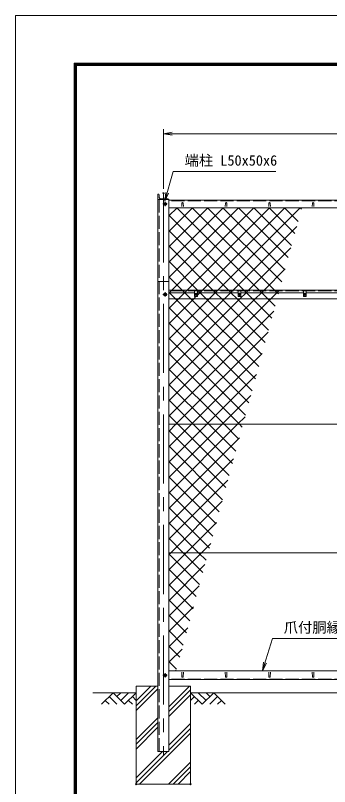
# Model space of a CAD drawing. Units: millimetres, scale not verified. Extents: x -4200 to 4200, y -2970 to 2970.
# Drawn here: x -4200 to -2756, y -573 to 2970 of the extents above; entities that cross this region are included whole.
import ezdxf
from ezdxf.enums import TextEntityAlignment as Align

# ---------------------------------------------------------------- set-up
doc = ezdxf.new("R2010")
doc.units = ezdxf.units.MM
doc.header["$LTSCALE"] = 10
doc.header["$PDMODE"] = 32
doc.header["$PDSIZE"] = 5
doc.linetypes.add('DASHED', pattern=[7.5, 6, -1.5])
doc.linetypes.add('USER1', pattern=[50.8, 31.75, -6.35, 6.35, -6.35])
for name, color, linetype, lineweight in [('0-0_D-STR1', 1, 'Continuous', 18), ('0-1_D-BMK', 2, 'USER1', 13), ('0-2_D-STR-DIM', 7, 'Continuous', 13), ('0-3_D-STR3', 3, 'Continuous', 13), ('0-4_D-BGD', 7, 'Continuous', 18), ('0-5_D-STR4', 7, 'Continuous', 18), ('0-6_D-DCR-HCH', 7, 'Continuous', 13), ('0-7_0', 7, 'Continuous', 18), ('0-A_D-STR2', 7, 'Continuous', 13), ('0-B_D-STR-TXT', 7, 'Continuous', 13), ('0-C_D-TTL', 7, 'Continuous', 18)]:
    doc.layers.add(name, color=color, linetype=linetype, lineweight=lineweight)
doc.layers.add('0-8_Defpoints', color=7, linetype='Continuous')
doc.styles.add('ＭＳ ゴシック', font='')
doc.styles.get('ＭＳ ゴシック').set_extended_font_data('MS Gothic')

# ---------------------------------------------------------------- blocks, each defined once
blk = doc.blocks.new('_Open')
at = {"layer": '0-7_0'}
blk.add_line((-10, 1.667), (0, 0), dxfattribs=at)
blk.add_lwpolyline([(-10, -1.667), (0, 0), (-10, 0)], dxfattribs=at)

msp = doc.modelspace()

# ---------------------------------------------------------------- linework, layer by layer
at = {"layer": '0-0_D-STR1'}
for p, q in [((-3544.9, 2149.37), (-3543.4, 2149.37)), ((-3544.9, 2149.37), (-3544.9, 2124.37)), ((-3538.9, 2144.87), (-3538.9, 2133.87)), ((-3532.4, 2127.37), (-3499.4, 2127.37)), ((-3544.9, 2124.37), (-3544.9, -411.84)), ((-3544.9, 2124.37), (-3494.9, 2124.37)), ((-3494.9, -411.84), (-3494.9, 2124.37)), ((-1547.9, 2120.99), (-3494.9, 2120.99)), ((-3434.9, 2107.86), (-3435.65, 2091.72)), ((-3428.9, 2107.86), (-3428.15, 2091.72)), ((-3234.9, 2107.86), (-3235.65, 2091.72)), ((-3228.9, 2107.86), (-3228.15, 2091.72)), ((-3034.9, 2107.86), (-3035.65, 2091.72)), ((-3028.9, 2107.86), (-3028.15, 2091.72)), ((-2834.9, 2107.86), (-2835.65, 2091.72)), ((-2828.9, 2107.86), (-2828.15, 2091.72)), ((-1547.9, 2086.34), (-3494.9, 2086.34)), ((-3544.9, 1748.16), (-3494.9, 1748.16)), ((-1547.9, 1708.16), (-3494.9, 1708.16)), ((-3494.9, 1668.16), (-1547.9, 1668.16)), ((-3494.9, -41.84), (-1547.9, -41.84)), ((-3434.9, -68.71), (-3435.65, -47.21)), ((-3428.9, -68.71), (-3428.15, -47.21)), ((-3234.9, -68.71), (-3235.65, -47.21)), ((-3228.9, -68.71), (-3228.15, -47.21)), ((-3034.9, -68.71), (-3035.65, -47.21)), ((-3028.9, -68.71), (-3028.15, -47.21)), ((-2834.9, -68.71), (-2835.65, -47.21)), ((-2828.9, -68.71), (-2828.15, -47.21)), ((-1547.9, -81.84), (-3494.9, -81.84)), ((-3544.9, -411.84), (-3494.9, -411.84))]:
    msp.add_line(p, q, dxfattribs=at)
at = {"layer": '0-0_D-STR1', "linetype": 'DASHED'}
for p, q in [((-3538.9, 2124.37), (-3538.9, -411.84)), ((-1547.9, 2118.39), (-3494.9, 2118.39)), ((-1547.9, 1705.16), (-3494.9, 1705.16)), ((-1547.9, -78.84), (-3494.9, -78.84))]:
    msp.add_line(p, q, dxfattribs=at)
at = {"layer": '0-0_D-STR1'}
for centre, radius, start, end in [((-3543.4, 2144.87), 4.5, 0, 90), ((-3532.4, 2133.87), 6.5, 180, 270), ((-3499.63, 2122.16), 5.22, 25.12012, 87.49975), ((-3431.9, 2106.61), 3.25, 22.61986, 157.38014), ((-3231.9, 2106.61), 3.25, 22.61986, 157.38014), ((-3031.9, 2106.61), 3.25, 22.61986, 157.38014), ((-2831.9, 2106.61), 3.25, 22.61986, 157.38014), ((-3431.9, -67.46), 3.25, 202.61986, 337.38014), ((-3231.9, -67.46), 3.25, 202.61986, 337.38014), ((-3031.9, -67.46), 3.25, 202.61986, 337.38014), ((-2831.9, -67.46), 3.25, 202.61986, 337.38014)]:
    msp.add_arc(centre, radius, start, end, dxfattribs=at)
at = {"layer": '0-1_D-BMK'}
for p, q in [((-3519.9, 2152.87), (-3519.9, -426.84)), ((-3501.9, 2103.66), (-3521.9, 2103.66)), ((-3511.9, 2113.66), (-3511.9, 2093.66)), ((-3501.9, 1688.16), (-3521.9, 1688.16)), ((-3511.9, 1698.16), (-3511.9, 1678.16)), ((-3377.34, 1688.16), (-3362.46, 1688.16)), ((-3369.9, 1695.6), (-3369.9, 1680.72)), ((-3177.34, 1688.16), (-3162.46, 1688.16)), ((-3169.9, 1695.6), (-3169.9, 1680.72)), ((-2877.34, 1688.16), (-2862.46, 1688.16)), ((-2869.9, 1695.6), (-2869.9, 1680.72)), ((-3501.9, -61.84), (-3521.9, -61.84)), ((-3511.9, -51.84), (-3511.9, -71.84))]:
    msp.add_line(p, q, dxfattribs=at)
at = {"layer": '0-2_D-STR-DIM'}
for p, q in [((-3519.9, 2172.87), (-3519.9, 2446.66)), ((-3519.9, 2426.66), (-1519.9, 2426.66))]:
    msp.add_line(p, q, dxfattribs=at)
at = {"layer": '0-3_D-STR3'}
for p, q in [((-3376.4, 1696.16), (-3494.9, 1696.16)), ((-3371.73, 1688.55), (-3373.25, 1688.53)), ((-3373.25, 1688.53), (-3373.25, 1687.8)), ((-3373.25, 1688.53), (-3373.25, 1687.8)), ((-3371.73, 1687.77), (-3373.25, 1687.8)), ((-3370.8, 1689.03), (-3371.73, 1688.55)), ((-3370.8, 1687.3), (-3371.73, 1687.77)), ((-3370.78, 1689.04), (-3370.29, 1689.97)), ((-3370.78, 1687.28), (-3370.29, 1686.36)), ((-3370.26, 1691.51), (-3370.29, 1689.97)), ((-3370.29, 1691.51), (-3369.53, 1691.51)), ((-3370.26, 1684.81), (-3370.29, 1686.36)), ((-3370.26, 1684.81), (-3369.53, 1684.81)), ((-3369.53, 1691.51), (-3369.5, 1689.97)), ((-3369.53, 1684.81), (-3369.5, 1686.36)), ((-3369.01, 1689.04), (-3369.5, 1689.97)), ((-3369.01, 1687.28), (-3369.5, 1686.36)), ((-3369, 1689.03), (-3368.07, 1688.55)), ((-3369, 1687.3), (-3368.07, 1687.77)), ((-3368.07, 1687.77), (-3366.55, 1687.8)), ((-3176.4, 1696.16), (-3363.4, 1696.16)), ((-3171.73, 1688.55), (-3173.25, 1688.53)), ((-3173.25, 1688.53), (-3173.25, 1687.8)), ((-3173.25, 1688.53), (-3173.25, 1687.8)), ((-3171.73, 1687.77), (-3173.25, 1687.8)), ((-3170.8, 1689.03), (-3171.73, 1688.55)), ((-3170.8, 1687.3), (-3171.73, 1687.77)), ((-3170.78, 1689.04), (-3170.29, 1689.97)), ((-3170.78, 1687.28), (-3170.29, 1686.36)), ((-3170.26, 1691.51), (-3170.29, 1689.97)), ((-3170.29, 1691.51), (-3169.53, 1691.51)), ((-3170.26, 1684.81), (-3170.29, 1686.36)), ((-3170.26, 1684.81), (-3169.53, 1684.81)), ((-3169.53, 1691.51), (-3169.5, 1689.97)), ((-3169.53, 1684.81), (-3169.5, 1686.36)), ((-3169.01, 1689.04), (-3169.5, 1689.97)), ((-3169.01, 1687.28), (-3169.5, 1686.36)), ((-3169, 1689.03), (-3168.07, 1688.55)), ((-3169, 1687.3), (-3168.07, 1687.77)), ((-3168.07, 1687.77), (-3166.55, 1687.8)), ((-2876.4, 1696.16), (-3163.4, 1696.16)), ((-2871.73, 1688.55), (-2873.25, 1688.53)), ((-2873.25, 1688.53), (-2873.25, 1687.8)), ((-2873.25, 1688.53), (-2873.25, 1687.8)), ((-2871.73, 1687.77), (-2873.25, 1687.8)), ((-2870.8, 1689.03), (-2871.73, 1688.55)), ((-2870.8, 1687.3), (-2871.73, 1687.77)), ((-2870.78, 1689.04), (-2870.29, 1689.97)), ((-2870.78, 1687.28), (-2870.29, 1686.36)), ((-2870.26, 1691.51), (-2870.29, 1689.97)), ((-2870.29, 1691.51), (-2869.53, 1691.51)), ((-2870.26, 1684.81), (-2870.29, 1686.36)), ((-2870.26, 1684.81), (-2869.53, 1684.81)), ((-2869.53, 1691.51), (-2869.5, 1689.97)), ((-2869.53, 1684.81), (-2869.5, 1686.36)), ((-2869.01, 1689.04), (-2869.5, 1689.97)), ((-2869.01, 1687.28), (-2869.5, 1686.36)), ((-2869, 1689.03), (-2868.07, 1688.55)), ((-2869, 1687.3), (-2868.07, 1687.77)), ((-2868.07, 1687.77), (-2866.55, 1687.8)), ((-2576.4, 1696.16), (-2863.4, 1696.16)), ((-1547.9, 1091.41), (-3494.9, 1091.41)), ((-1547.9, 501.41), (-3494.9, 501.41))]:
    msp.add_line(p, q, dxfattribs=at)
for points in [[(-3505.4, 2107.42), (-3511.9, 2111.17), (-3518.4, 2107.42), (-3518.4, 2099.91), (-3511.9, 2096.16), (-3505.4, 2099.91)], [(-3376.4, 1704.16), (-3363.4, 1704.16), (-3363.4, 1678.16), (-3376.4, 1678.16)], [(-3176.4, 1704.16), (-3163.4, 1704.16), (-3163.4, 1678.16), (-3176.4, 1678.16)], [(-2876.4, 1704.16), (-2863.4, 1704.16), (-2863.4, 1678.16), (-2876.4, 1678.16)], [(-3505.4, 1691.91), (-3511.9, 1695.67), (-3518.4, 1691.91), (-3518.4, 1684.41), (-3511.9, 1680.66), (-3505.4, 1684.41)], [(-3505.4, -58.09), (-3511.9, -54.33), (-3518.4, -58.09), (-3518.4, -65.59), (-3511.9, -69.34), (-3505.4, -65.59)]]:
    msp.add_lwpolyline(points, close=True, dxfattribs=at)
for points in [[(-3368.07, 1688.55), (-3366.55, 1688.53), (-3366.55, 1687.8)], [(-3168.07, 1688.55), (-3166.55, 1688.53), (-3166.55, 1687.8)], [(-2868.07, 1688.55), (-2866.55, 1688.53), (-2866.55, 1687.8)]]:
    msp.add_lwpolyline(points, dxfattribs=at)
for centre, radius in [((-3511.9, 2103.66), 6.25), ((-3511.9, 1688.16), 6.25), ((-3369.9, 1688.16), 5.25), ((-3169.9, 1688.16), 5.25), ((-2869.9, 1688.16), 5.25), ((-3511.9, -61.84), 6.25)]:
    msp.add_circle(centre, radius, dxfattribs=at)
at = {"layer": '0-4_D-BGD'}
for p, q in [((-3644.9, -141.84), (-3844.9, -141.84)), ((-1644.9, -141.84), (-3394.9, -141.84))]:
    msp.add_line(p, q, dxfattribs=at)
at = {"layer": '0-5_D-STR4'}
for p, q in [((-3644.9, -111.84), (-3644.9, -561.84)), ((-3544.9, -111.84), (-3644.9, -111.84)), ((-3394.9, -111.84), (-3494.9, -111.84)), ((-3394.9, -111.84), (-3394.9, -561.84)), ((-3394.9, -561.84), (-3644.9, -561.84))]:
    msp.add_line(p, q, dxfattribs=at)
at = {"layer": '0-6_D-DCR-HCH'}
for p, q in [((-3644.9, -201.98), (-3554.75, -111.84)), ((-3644.9, -179.89), (-3576.85, -111.84)), ((-3644.9, -224.08), (-3544.9, -124.08)), ((-3494.9, -206.66), (-3400.07, -111.84)), ((-3494.9, -228.76), (-3394.9, -128.76)), ((-3751.32, -141.84), (-3804.53, -195.05)), ((-3769.06, -159.58), (-3733.42, -195.05)), ((-3751.32, -141.84), (-3698.11, -195.05)), ((-3733.58, -159.58), (-3715.85, -141.84)), ((-3715.85, -177.31), (-3680.37, -141.84)), ((-3698.11, -195.05), (-3644.9, -141.84)), ((-3662.63, -159.58), (-3644.9, -177.23)), ((-3494.9, -250.86), (-3394.9, -150.86)), ((-3341.69, -195.05), (-3394.9, -141.84)), ((-3377.16, -159.58), (-3394.9, -177.23)), ((-3323.95, -177.31), (-3359.42, -141.84)), ((-3288.47, -141.84), (-3341.69, -195.05)), ((-3306.12, -159.67), (-3323.95, -141.84)), ((-3270.74, -159.58), (-3306.37, -195.05)), ((-3288.47, -141.84), (-3235.26, -195.05)), ((-3786.8, -177.31), (-3768.98, -195.05)), ((-3680.37, -177.31), (-3662.55, -195.05)), ((-3359.42, -177.31), (-3377.24, -195.05)), ((-3253, -177.31), (-3270.82, -195.05)), ((-3644.9, -356.66), (-3544.9, -256.66)), ((-3644.9, -378.76), (-3544.9, -278.76)), ((-3494.9, -383.44), (-3394.9, -283.44)), ((-3644.9, -400.86), (-3544.9, -300.86)), ((-3494.9, -405.54), (-3394.9, -305.54)), ((-3629.1, -561.84), (-3394.9, -327.63)), ((-3644.9, -555.54), (-3501.2, -411.84)), ((-3644.9, -533.44), (-3523.3, -411.84)), ((-3496.52, -561.84), (-3394.9, -460.22)), ((-3474.42, -561.84), (-3394.9, -482.31)), ((-3452.33, -561.84), (-3394.9, -504.41))]:
    msp.add_line(p, q, dxfattribs=at)
at = {"layer": '0-8_Defpoints'}
for p in [(-3519.9, 2152.87), (-3644.9, -561.84), (-3394.9, -561.84)]:
    msp.add_point(p, dxfattribs=at)
at = {"layer": '0-A_D-STR2'}
for p, q in [((-3494.9, 2048.45), (-3457.01, 2086.34)), ((-3494.9, 1977.74), (-3386.3, 2086.34)), ((-3494.9, 1907.03), (-3315.59, 2086.34)), ((-3494.9, 1836.32), (-3244.88, 2086.34)), ((-3494.9, 1765.61), (-3174.16, 2086.34)), ((-2976.15, 1745.85), (-3316.65, 2086.34)), ((-2961.06, 1801.47), (-3245.94, 2086.34)), ((-2945.96, 1857.08), (-3175.23, 2086.34)), ((-2930.87, 1912.7), (-3104.52, 2086.34)), ((-2915.77, 1968.31), (-3033.8, 2086.34)), ((-2900.68, 2023.93), (-2963.09, 2086.34)), ((-2885.58, 2079.54), (-2892.38, 2086.34)), ((-3221.31, 1708.16), (-3494.9, 1981.75)), ((-3292.02, 1708.16), (-3494.9, 1911.04)), ((-3128.08, 1708.16), (-2933.59, 1902.65)), ((-3362.73, 1708.16), (-3494.9, 1840.33)), ((-3057.37, 1708.16), (-2959.94, 1805.6)), ((-3359.73, 1705.16), (-3362.73, 1708.16)), ((-3350.73, 1696.16), (-3359.73, 1705.16)), ((-3289.02, 1705.16), (-3292.02, 1708.16)), ((-3280.02, 1696.16), (-3289.02, 1705.16)), ((-3218.31, 1705.16), (-3221.31, 1708.16)), ((-3209.31, 1696.16), (-3218.31, 1705.16)), ((-3140.08, 1696.16), (-3131.08, 1705.16)), ((-3131.08, 1705.16), (-3128.08, 1708.16)), ((-3069.37, 1696.16), (-3060.37, 1705.16)), ((-3060.37, 1705.16), (-3057.37, 1708.16)), ((-2998.66, 1696.16), (-2989.66, 1705.16)), ((-2989.66, 1705.16), (-2986.66, 1708.16)), ((-2986.66, 1708.16), (-2986.28, 1708.55)), ((-3494.9, 1341.35), (-3168.08, 1668.16)), ((-3494.9, 1270.64), (-3097.37, 1668.16)), ((-3494.9, 1199.93), (-3026.66, 1668.16)), ((-3322.73, 1668.16), (-3350.73, 1696.16)), ((-3066.72, 1412.16), (-3322.73, 1668.16)), ((-3252.02, 1668.16), (-3280.02, 1696.16)), ((-3051.63, 1467.77), (-3252.02, 1668.16)), ((-3181.31, 1668.16), (-3209.31, 1696.16)), ((-3036.53, 1523.39), (-3181.31, 1668.16)), ((-3168.08, 1668.16), (-3140.08, 1696.16)), ((-3097.37, 1668.16), (-3069.37, 1696.16)), ((-3026.66, 1668.16), (-2998.66, 1696.16)), ((-3112.01, 1245.31), (-3494.9, 1628.2)), ((-3494.9, 1129.22), (-3012.62, 1611.49)), ((-3127.1, 1189.69), (-3494.9, 1557.49)), ((-3461.99, 1091.41), (-3038.96, 1514.44)), ((-3142.2, 1134.08), (-3494.9, 1486.78)), ((-3391.28, 1091.41), (-3065.3, 1417.39)), ((-3170.24, 1091.41), (-3494.9, 1416.07)), ((-3240.95, 1091.41), (-3494.9, 1345.36)), ((-3320.57, 1091.41), (-3091.64, 1320.34)), ((-3311.66, 1091.41), (-3494.9, 1274.64)), ((-3249.86, 1091.41), (-3117.99, 1223.28)), ((-3382.37, 1091.41), (-3494.9, 1203.93)), ((-3453.09, 1091.41), (-3494.9, 1133.22)), ((-3179.15, 1091.41), (-3144.33, 1126.23)), ((-3494.9, 1058.5), (-3461.99, 1091.41)), ((-3494.9, 987.79), (-3391.28, 1091.41)), ((-3494.9, 917.08), (-3320.57, 1091.41)), ((-3494.9, 846.37), (-3249.86, 1091.41)), ((-3494.9, 775.66), (-3179.15, 1091.41)), ((-3217.67, 856), (-3453.09, 1091.41)), ((-3202.58, 911.61), (-3382.37, 1091.41)), ((-3187.48, 967.23), (-3311.66, 1091.41)), ((-3172.39, 1022.85), (-3240.95, 1091.41)), ((-3157.29, 1078.46), (-3170.24, 1091.41)), ((-3232.77, 800.38), (-3494.9, 1062.51)), ((-3494.9, 704.95), (-3170.67, 1029.18)), ((-3247.86, 744.77), (-3494.9, 991.8)), ((-3494.9, 634.24), (-3197.01, 932.13)), ((-3262.96, 689.15), (-3494.9, 921.09)), ((-3278.05, 633.54), (-3494.9, 850.38)), ((-3494.9, 563.53), (-3223.35, 835.08)), ((-3293.15, 577.92), (-3494.9, 779.67)), ((-3308.24, 522.3), (-3494.9, 708.96)), ((-3486.31, 501.41), (-3249.69, 738.02)), ((-3358.06, 501.41), (-3494.9, 638.25)), ((-3415.59, 501.41), (-3276.03, 640.97)), ((-3428.77, 501.41), (-3494.9, 567.54)), ((-3344.88, 501.41), (-3302.38, 543.92)), ((-3494.9, 492.82), (-3486.31, 501.41)), ((-3494.9, 422.11), (-3415.59, 501.41)), ((-3494.9, 351.4), (-3344.88, 501.41)), ((-3353.53, 355.46), (-3494.9, 496.83)), ((-3338.43, 411.07), (-3428.77, 501.41)), ((-3323.34, 466.69), (-3358.06, 501.41)), ((-3494.9, 280.69), (-3328.72, 446.87)), ((-3368.62, 299.84), (-3494.9, 426.12)), ((-3383.72, 244.23), (-3494.9, 355.41)), ((-3494.9, 209.98), (-3355.06, 349.82)), ((-3398.81, 188.61), (-3494.9, 284.7)), ((-3494.9, 139.27), (-3381.4, 252.76)), ((-3413.91, 132.99), (-3494.9, 213.98)), ((-3494.9, 68.55), (-3407.74, 155.71)), ((-3429, 77.38), (-3494.9, 143.27)), ((-3444.1, 21.76), (-3494.9, 72.56)), ((-3494.9, -2.16), (-3434.08, 58.66)), ((-3459.19, -33.85), (-3494.9, 1.85)), ((-3463.87, -41.84), (-3460.42, -38.39))]:
    msp.add_line(p, q, dxfattribs=at)
for points in [[(-3494.9, 1694.9), (-3493.64, 1696.16), (-3484.64, 1705.16), (-3481.64, 1708.16), (-3103.45, 2086.34)], [(-3494.9, 1624.19), (-3450.93, 1668.16), (-3422.93, 1696.16), (-3413.93, 1705.16), (-3410.93, 1708.16), (-3032.74, 2086.34)], [(-3494.9, 1482.77), (-3309.5, 1668.16), (-3281.5, 1696.16), (-3272.5, 1705.16), (-3269.5, 1708.16), (-2891.32, 2086.34)], [(-3006.34, 1634.62), (-3039.89, 1668.16), (-3067.89, 1696.16), (-3076.89, 1705.16), (-3079.89, 1708.16), (-3458.07, 2086.34)], [(-2991.25, 1690.23), (-2997.17, 1696.16), (-3006.17, 1705.16), (-3009.17, 1708.16), (-3387.36, 2086.34)], [(-3363.4, 1684.98), (-3352.22, 1696.16), (-3343.22, 1705.16), (-3340.22, 1708.16), (-2962.03, 2086.34)], [(-3021.44, 1579), (-3110.6, 1668.16), (-3138.6, 1696.16), (-3147.6, 1705.16), (-3150.6, 1708.16), (-3494.9, 2052.46)], [(-3494.9, 1412.06), (-3238.79, 1668.16), (-3210.79, 1696.16), (-3201.79, 1705.16), (-3198.79, 1708.16), (-2907.25, 1999.7)], [(-3081.82, 1356.54), (-3393.44, 1668.16), (-3421.44, 1696.16), (-3430.44, 1705.16), (-3433.44, 1708.16), (-3494.9, 1769.62)], [(-3096.91, 1300.92), (-3464.15, 1668.16), (-3492.15, 1696.16), (-3494.9, 1698.91)], [(-3494.9, 1553.48), (-3380.22, 1668.16), (-3370.22, 1678.16)]]:
    msp.add_lwpolyline(points, dxfattribs=at)
at = {"layer": '0-B_D-STR-TXT'}
for points in [[(-3003.54, 2252.77), (-3474.52, 2252.77), (-3512.6, 2118.5)], [(-2320.77, 107.03), (-3018.65, 107.03), (-3064.01, -39.93)]]:
    msp.add_lwpolyline(points, dxfattribs=at)
at = {"layer": '0-C_D-TTL', "color": 2}
msp.add_lwpolyline([(-4200, 2970), (4200, 2970), (4200, -2970), (-4200, -2970)], close=True, dxfattribs=at)
at = {"layer": '0-C_D-TTL'}
for points in [[(-3930, 2750), (3930, 2750), (3930, -2750), (-3930, -2750)], [(-3927.5, 2747.5), (3927.5, 2747.5), (3927.5, -2747.5), (-3927.5, -2747.5)], [(-3925, 2745), (3925, 2745), (3925, -2745), (-3925, -2745)], [(-3922.5, 2742.5), (3922.5, 2742.5), (3922.5, -2742.5), (-3922.5, -2742.5)], [(-3920, 2740), (3920, 2740), (3920, -2740), (-3920, -2740)]]:
    msp.add_lwpolyline(points, close=True, dxfattribs=at)

# ---------------------------------------------------------------- block references
at = {"layer": '0-2_D-STR-DIM', "xscale": 4, "yscale": 4, "rotation": 180}
msp.add_blockref('_Open', (-3519.9, 2426.66), dxfattribs=at)
at = {"layer": '0-B_D-STR-TXT', "xscale": 4, "yscale": 4}
for p, rotation in [((-3513.15, 2116.57), 254.16392), ((-3064.6, -41.84), 252.84683)]:
    msp.add_blockref('_Open', p, dxfattribs=dict(at, rotation=rotation))

# ---------------------------------------------------------------- texts
at = {"layer": '0-B_D-STR-TXT', "style": 'ＭＳ ゴシック'}
for s, p in [('端柱 L50x50x6', (-3422.33, 2265.35)), ('爪付胴縁 R付L40x40x3', (-2966.71, 119.61))]:
    msp.add_text(s, height=48.09, dxfattribs=at).set_placement(p, align=Align.BOTTOM_LEFT)

doc.saveas('drawing.dxf')
